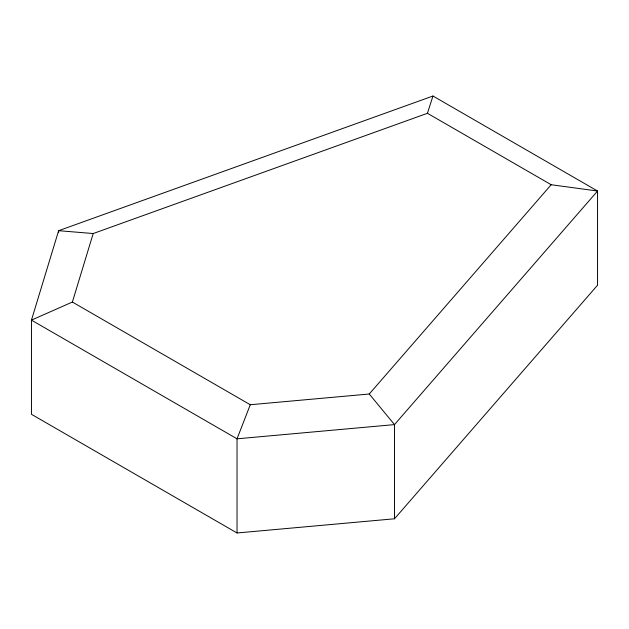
<?xml version="1.0" encoding="UTF-8"?>
<svg xmlns="http://www.w3.org/2000/svg" width="629" height="629" viewBox="0 0 629 629"><rect width="100%" height="100%" fill="white"/><g stroke="black" fill="none" stroke-linecap="round" stroke-linejoin="round"><path stroke-width="0.94" d="M72.382 302.038L250.271 404.738L369.262 394.013L394.501 424.606L237.031 438.814L31.45 320.122L72.382 302.038L93.202 233.54L427.437 113.291L551.185 184.729L597.55 191.035L597.55 285.204L394.501 518.783L237.031 532.983L31.45 414.299L31.45 320.122L58.631 230.694L432.972 96.017L597.55 191.035L394.501 424.606L394.501 518.783M427.437 113.291L432.972 96.017M250.271 404.738L237.031 438.814L237.031 532.983M369.262 394.013L551.185 184.729M93.202 233.54L58.631 230.694L58.631 232.659"/></g></svg>
